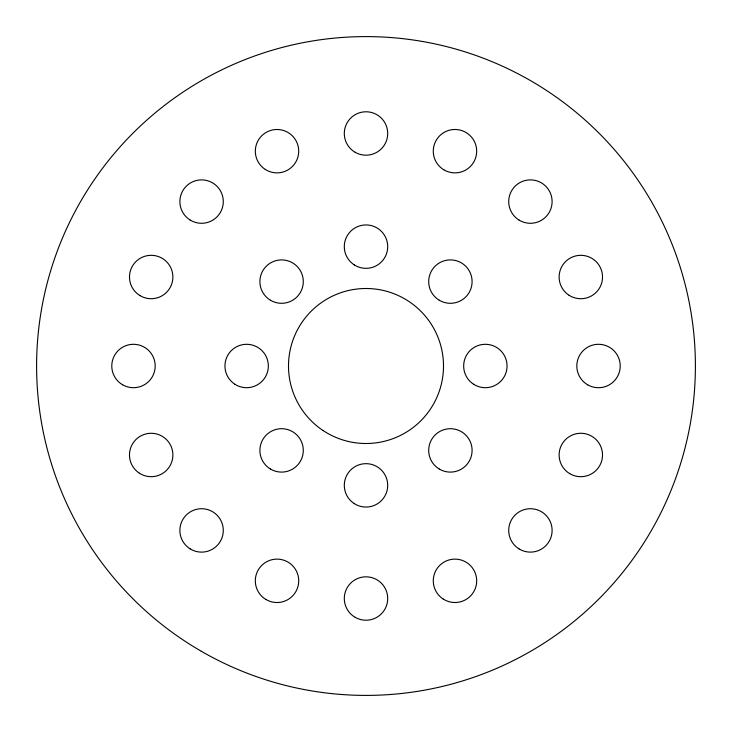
<?xml version="1.0" encoding="UTF-8"?>
<svg xmlns="http://www.w3.org/2000/svg" width="732" height="732" viewBox="0 0 732 732"><rect width="100%" height="100%" fill="white"/><g stroke="black" fill="none" stroke-linecap="round" stroke-linejoin="round"><path stroke-width="1.1" d="M201.3 651.27A329.4 329.4 0 0 0 695.4 366A329.4 329.4 0 0 0 201.3 80.73A329.4 329.4 0 0 0 201.3 651.27M323.105 430.553A77.51 77.51 0 0 0 443.354 370.868A77.51 77.51 0 0 0 331.541 296.579A77.51 77.51 0 0 0 323.105 430.553M473.631 384.254A21.704 21.704 0 0 0 507.038 367.034A21.704 21.704 0 0 0 475.416 346.712A21.704 21.704 0 0 0 473.631 384.254M569.093 295.28A21.704 21.704 0 0 0 602.5 278.041A21.704 21.704 0 0 0 570.869 257.737A21.704 21.704 0 0 0 569.093 295.28M587.668 384.794A21.704 21.704 0 0 0 620.224 366A21.704 21.704 0 0 0 587.668 347.206A21.704 21.704 0 0 0 587.668 384.794M569.67 473.604A21.704 21.704 0 0 0 602.518 455.322A21.704 21.704 0 0 0 570.265 436.016A21.704 21.704 0 0 0 569.67 473.604M518.979 548.863A21.704 21.704 0 0 0 552.102 531.093A21.704 21.704 0 0 0 520.159 511.293A21.704 21.704 0 0 0 518.979 548.863M439.246 469.02A21.704 21.704 0 0 0 472.094 450.747A21.704 21.704 0 0 0 439.85 431.432A21.704 21.704 0 0 0 439.246 469.02M354.27 503.616A21.704 21.704 0 0 0 387.676 486.387A21.704 21.704 0 0 0 356.054 466.074A21.704 21.704 0 0 0 354.27 503.616M443.253 599.078A21.704 21.704 0 0 0 476.66 581.839A21.704 21.704 0 0 0 445.029 561.536A21.704 21.704 0 0 0 443.253 599.078M355.148 617.314A21.704 21.704 0 0 0 387.704 598.52A21.704 21.704 0 0 0 355.148 579.726A21.704 21.704 0 0 0 355.148 617.314M265.872 599.444A21.704 21.704 0 0 0 298.72 581.162A21.704 21.704 0 0 0 266.466 561.856A21.704 21.704 0 0 0 265.872 599.444M190.146 548.863A21.704 21.704 0 0 0 223.278 531.093A21.704 21.704 0 0 0 191.327 511.293A21.704 21.704 0 0 0 190.146 548.863M270.447 469.02A21.704 21.704 0 0 0 303.295 450.747A21.704 21.704 0 0 0 271.05 431.432A21.704 21.704 0 0 0 270.447 469.02M234.908 384.254A21.704 21.704 0 0 0 268.315 367.034A21.704 21.704 0 0 0 236.692 346.712A21.704 21.704 0 0 0 234.908 384.254M270.447 300.221A21.704 21.704 0 0 0 303.295 281.948A21.704 21.704 0 0 0 271.05 262.632A21.704 21.704 0 0 0 270.447 300.221M354.27 264.902A21.704 21.704 0 0 0 387.676 247.672A21.704 21.704 0 0 0 356.054 227.35A21.704 21.704 0 0 0 354.27 264.902M439.246 300.221A21.704 21.704 0 0 0 472.094 281.948A21.704 21.704 0 0 0 439.85 262.632A21.704 21.704 0 0 0 439.246 300.221M518.979 220.03A21.704 21.704 0 0 0 552.102 202.27A21.704 21.704 0 0 0 520.159 182.46A21.704 21.704 0 0 0 518.979 220.03M443.839 169.806A21.704 21.704 0 0 0 476.678 151.524A21.704 21.704 0 0 0 444.425 132.218A21.704 21.704 0 0 0 443.839 169.806M355.148 152.274A21.704 21.704 0 0 0 387.704 133.48A21.704 21.704 0 0 0 355.148 114.686A21.704 21.704 0 0 0 355.148 152.274M265.295 169.44A21.704 21.704 0 0 0 298.693 152.201A21.704 21.704 0 0 0 267.07 131.897A21.704 21.704 0 0 0 265.295 169.44M190.146 220.03A21.704 21.704 0 0 0 223.278 202.27A21.704 21.704 0 0 0 191.327 182.46A21.704 21.704 0 0 0 190.146 220.03M140.041 295.637A21.704 21.704 0 0 0 172.88 277.364A21.704 21.704 0 0 0 140.626 258.057A21.704 21.704 0 0 0 140.041 295.637M122.628 384.794A21.704 21.704 0 0 0 155.184 366A21.704 21.704 0 0 0 122.628 347.206A21.704 21.704 0 0 0 122.628 384.794M139.455 473.247A21.704 21.704 0 0 0 172.862 455.999A21.704 21.704 0 0 0 141.23 435.696A21.704 21.704 0 0 0 139.455 473.247"/></g></svg>
